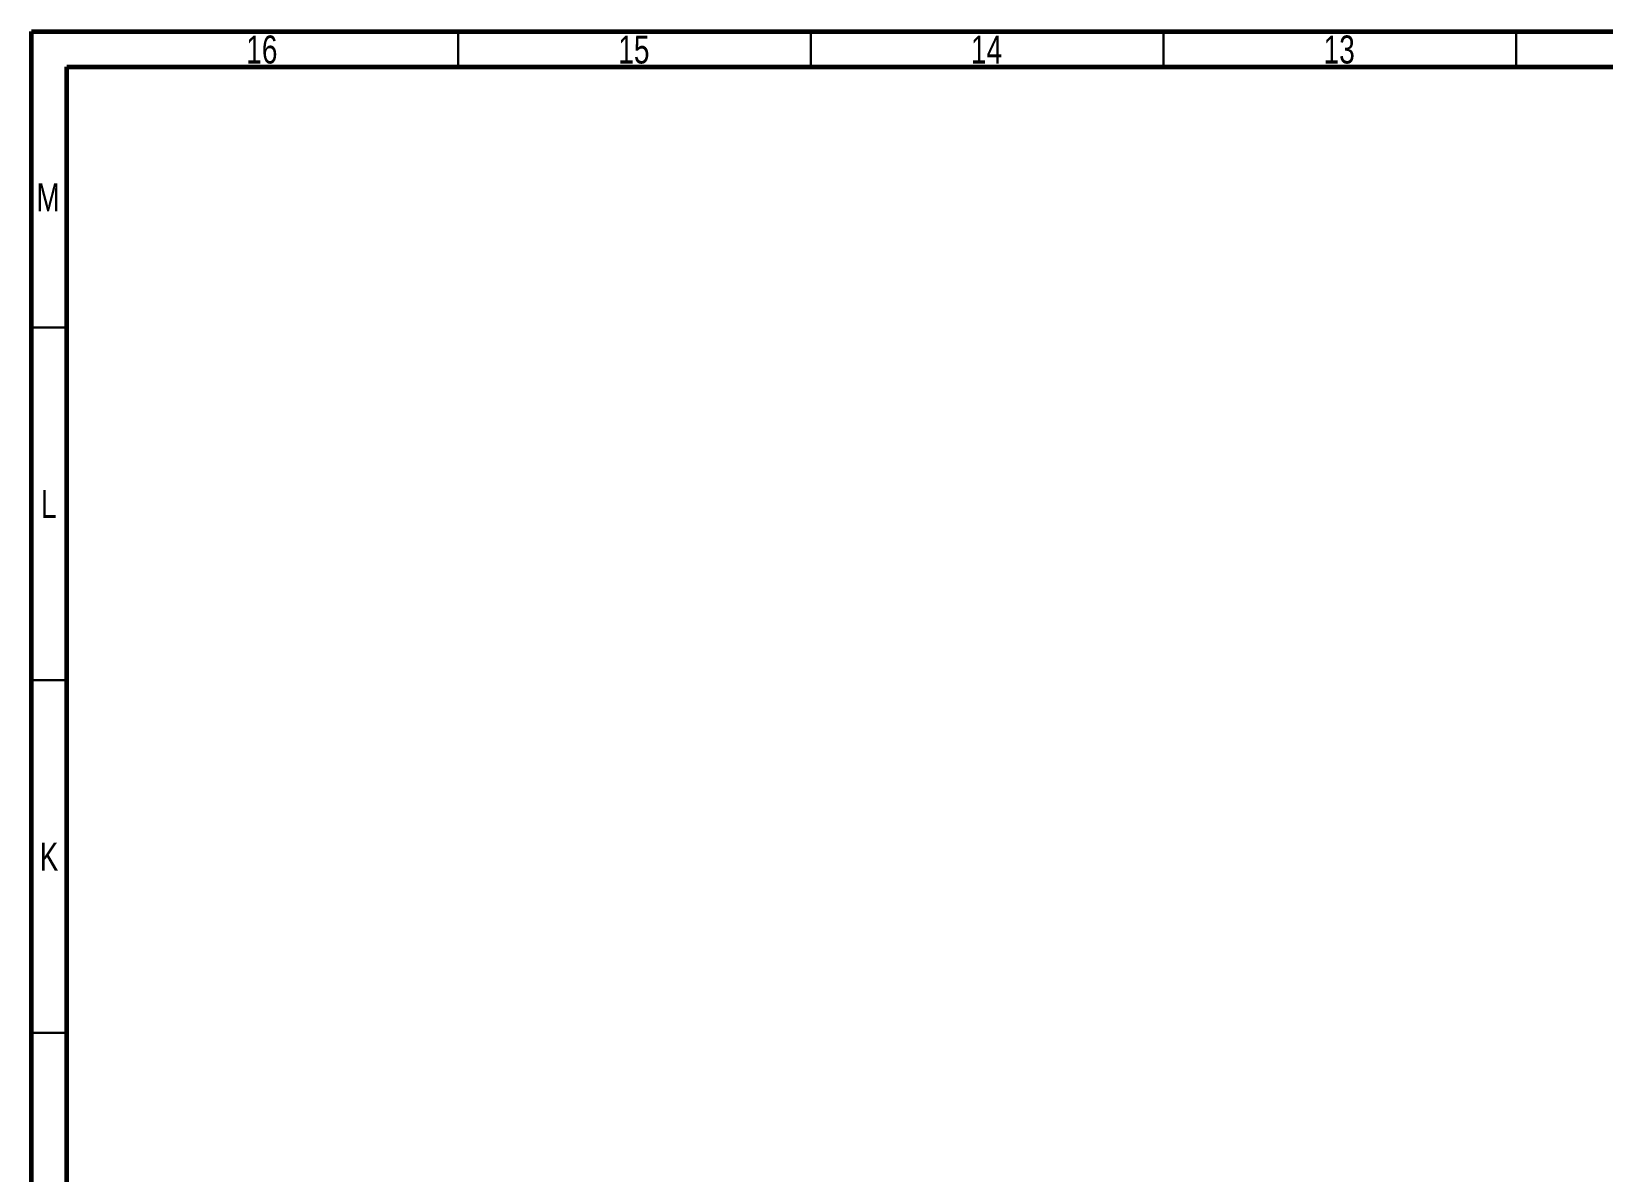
# Model space of a CAD drawing. Header units: millimetres. Extents: x 15 to 836, y 5 to 589.
# Drawn here: x 15 to 237.8, y 427.3 to 589 of the extents above; entities that cross this region are included whole.
import ezdxf

# ---------------------------------------------------------------- set-up
doc = ezdxf.new("R2010")
doc.units = ezdxf.units.MM
doc.styles.add('SLDTEXTSTYLE0', font='TXT', dxfattribs={"width": 0.75})

msp = doc.modelspace()

# ---------------------------------------------------------------- linework, layer by layer
at = {"color": 7, "linetype": 'Continuous', "lineweight": 60}
for p, q in [((15, 5), (15, 589)), ((15, 589), (836, 589)), ((20, 10), (20, 584)), ((20, 584), (831, 584))]:
    msp.add_line(p, q, dxfattribs=at)
at = {"color": 7, "linetype": 'Continuous', "lineweight": 30}
for p, q in [((75.5, 584), (75.5, 589)), ((125.5, 584), (125.5, 589)), ((175.5, 584), (175.5, 589)), ((225.5, 584), (225.5, 589)), ((20, 547), (15, 547)), ((20, 497), (15, 497)), ((20, 447), (15, 447))]:
    msp.add_line(p, q, dxfattribs=at)

# ---------------------------------------------------------------- texts
at = {"color": 7, "linetype": 'Continuous', "lineweight": 0, "attachment_point": 2, "style": 'SLDTEXTSTYLE0'}
for s, insert, char_height in [('16', (47.67, 588.42), 3.969), ('15', (100.42, 588.42), 3.969), ('14', (150.42, 588.42), 3.969), ('13', (200.42, 588.42), 3.969), ('M', (17.36, 567.47), 3.97), ('L', (17.45, 523.97), 3.97), ('K', (17.49, 473.97), 3.97)]:
    msp.add_mtext(s, dxfattribs=dict(at, insert=insert, char_height=char_height))

doc.saveas('drawing.dxf')
